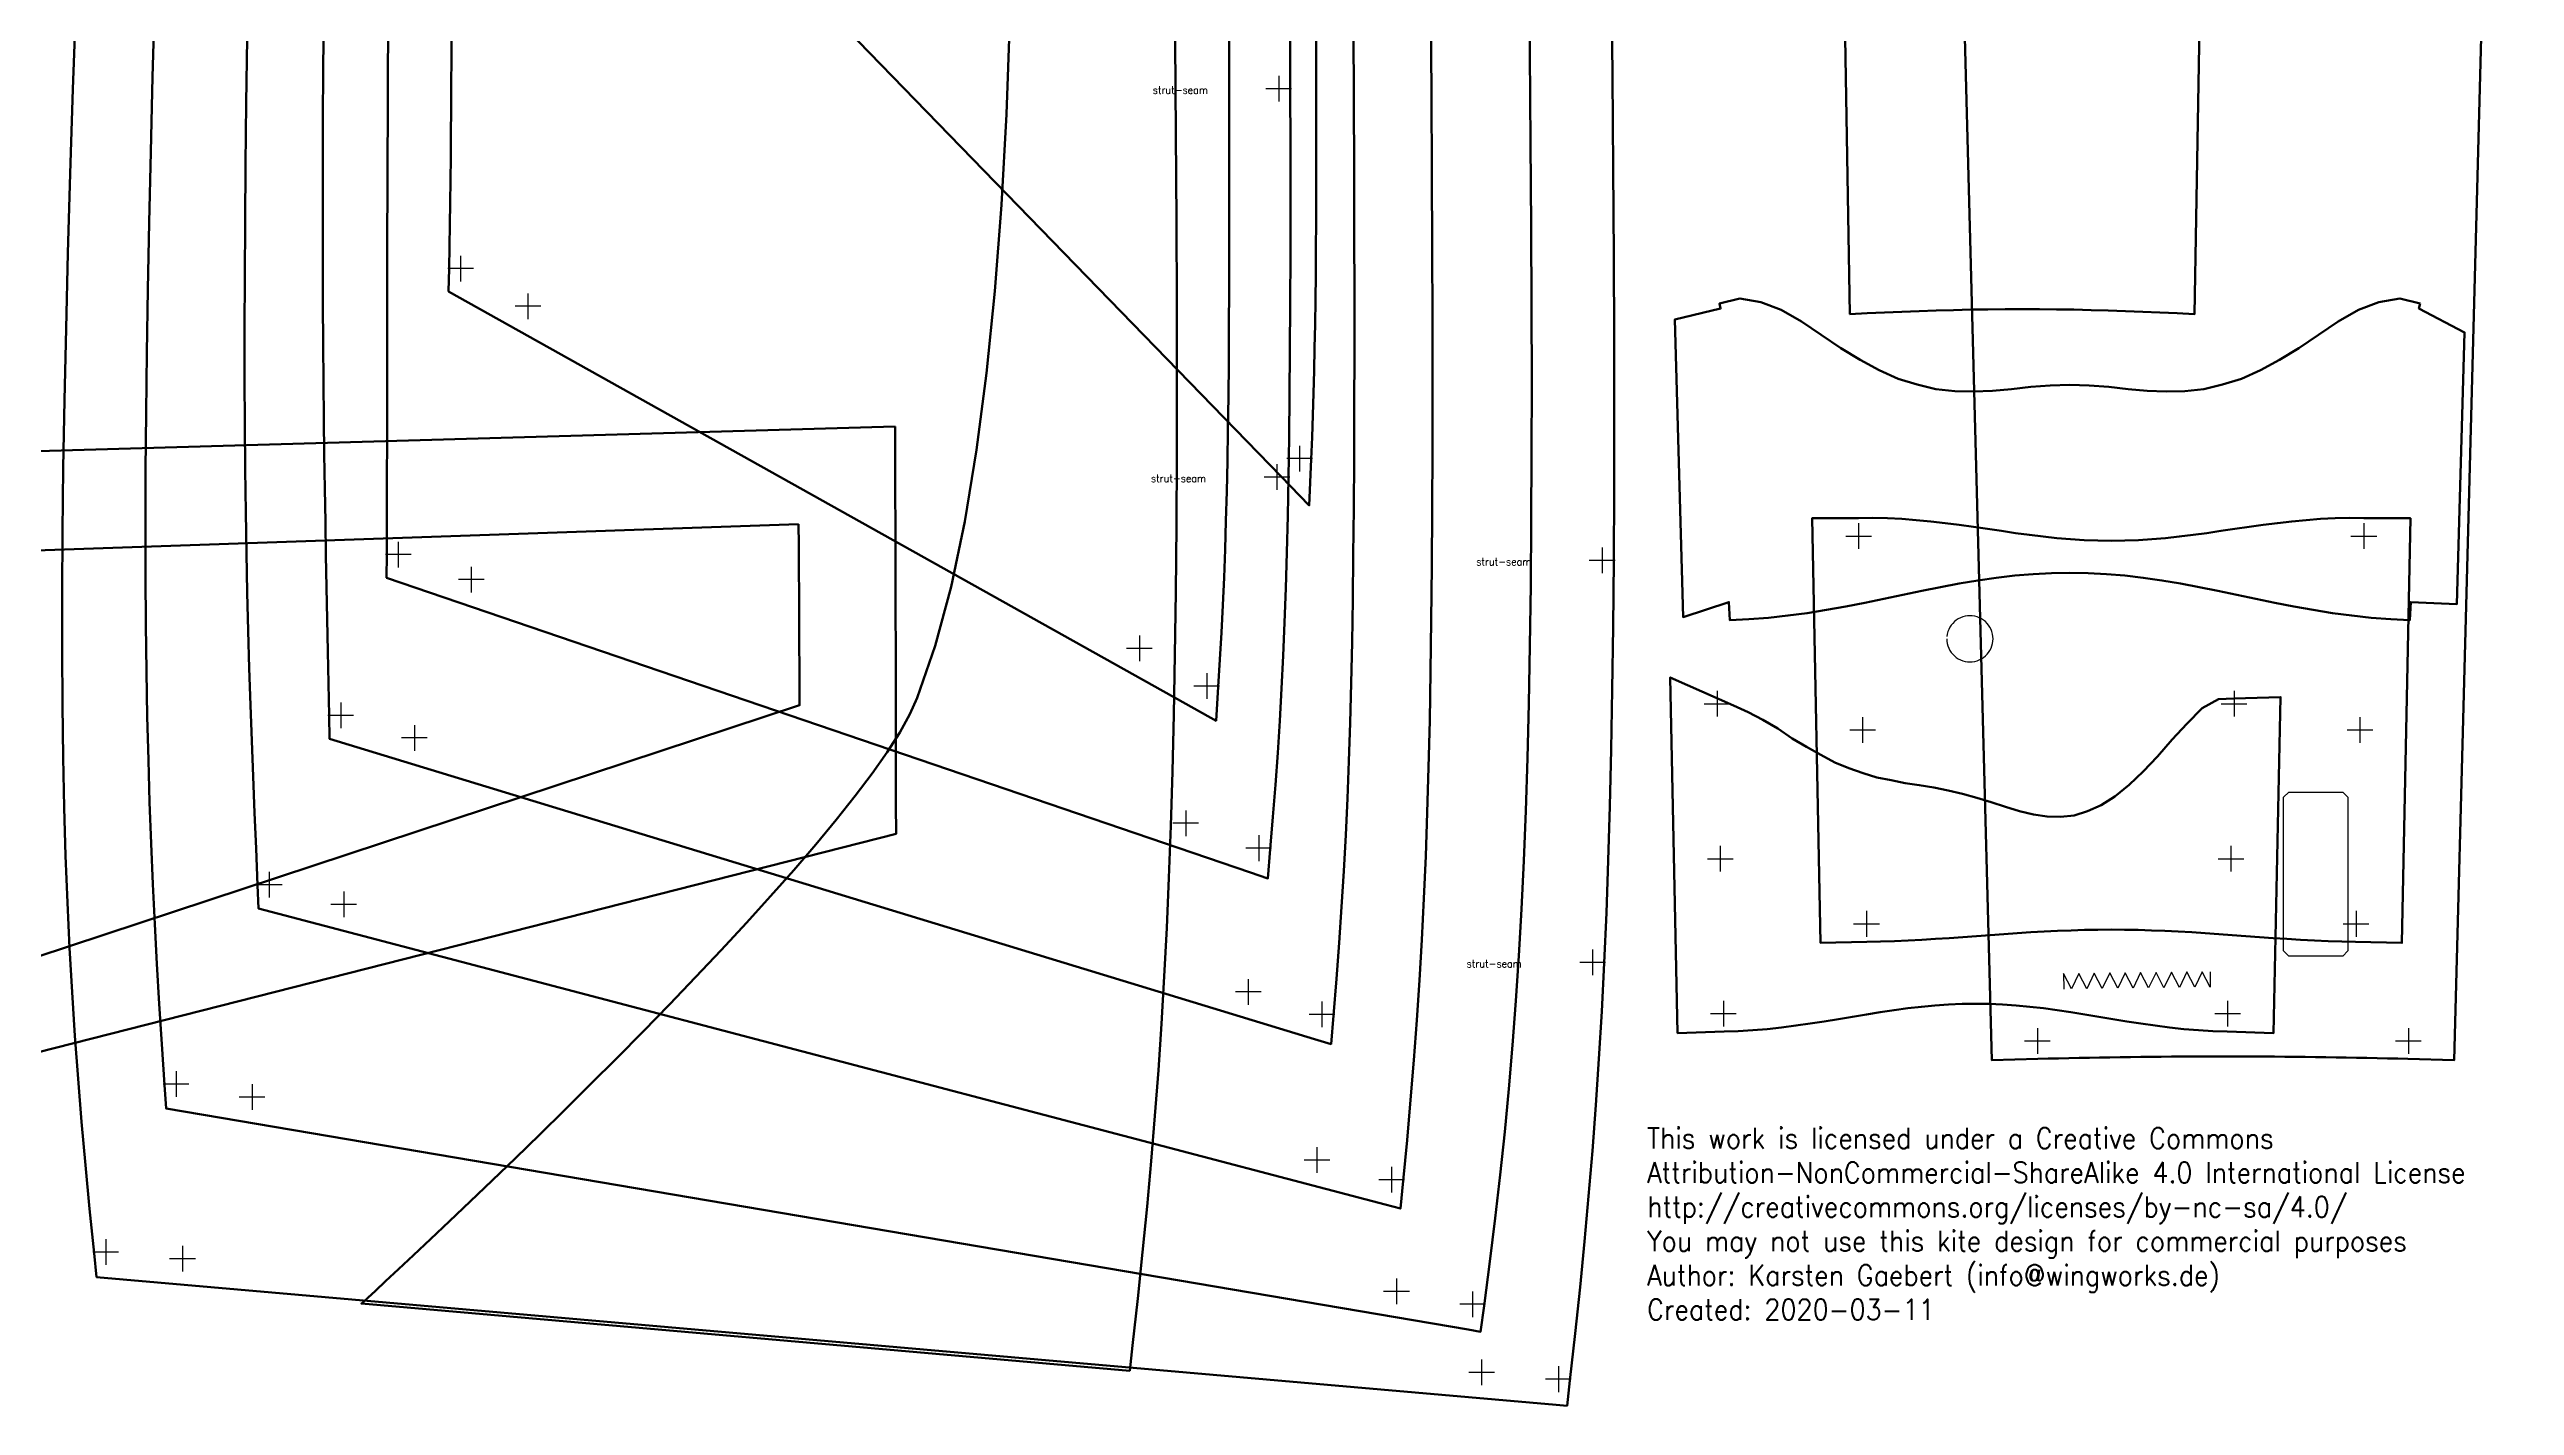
# Model space of a CAD drawing. Header units: millimetres. Extents: x 40 to 1725, y 19 to 1639.
# Drawn here: x 766 to 1725, y 19 to 547 of the extents above; entities that cross this region are included whole.
import ezdxf

# ---------------------------------------------------------------- set-up
doc = ezdxf.new("R2010")
doc.units = ezdxf.units.MM
doc.layers.get('0').update_dxf_attribs({"true_color": 0xffffff})
doc.layers.add('CUT', color=6, linetype='Continuous', lineweight=50, true_color=0xff00ff)
doc.layers.add('PEN', color=5, linetype='Continuous', true_color=0x0000ff)
doc.layers.add('TEXT', color=3, linetype='Continuous', true_color=0x00ff00)
doc.styles.add('textstyle20', font='standard')
doc.styles.add('textstyle35', font='standard')
doc.styles.add('textstyle36', font='standard')
doc.styles.add('textstyle49', font='standard')
doc.styles.add('textstyle50', font='standard')
doc.styles.add('textstyle62', font='Standard')

# ---------------------------------------------------------------- blocks, each defined once
blk = doc.blocks.new('dacron UV-STRUT-5-SEGMENT-0_(5)')
at = {"layer": 'CUT'}
blk.add_lwpolyline([(2, 0.07), (1.8, 6.13), (-1.66, 12.47), (-7.78, 18.37), (-13.84, 24.09), (-20.48, 29.77), (-26.4, 35.33), (-31.55, 40.86), (-36.04, 46.33), (-39.48, 51.68), (-41.81, 56.99), (-43.42, 62.25), (-43.96, 67.47), (-43.86, 72.74), (-43.04, 78.07), (-41.81, 83.44), (-40.06, 88.89), (-38.31, 94.44), (-36.64, 100.01), (-35.09, 105.6), (-33.71, 111.21), (-32.54, 116.84), (-31.64, 122.46), (-30.92, 127.95), (-29.71, 133.44), (-28.62, 138.92), (-26.93, 144.35), (-25.01, 149.85), (-22.8, 155.29), (-19.88, 160.78), (-16.76, 166.34), (-13.46, 171.89), (-9.63, 177.53), (-6.29, 183.26), (-3.26, 188.98), (-0.68, 194.68), (1.83, 200.33), (10.27, 219.35), (-128.15, 216.47), (-127.54, 198.39), (-127.35, 192.85), (-127.02, 187.23), (-126.54, 181.62), (-125.95, 176.03), (-125.24, 170.46), (-124.45, 164.92), (-123.59, 159.4), (-122.69, 153.92), (-121.78, 148.47), (-120.88, 143.04), (-120.01, 137.65), (-119.21, 132.29), (-118.49, 126.96), (-117.88, 121.65), (-117.38, 116.36), (-117.02, 111.08), (-116.79, 105.82), (-116.72, 100.57), (-116.79, 95.31), (-117.02, 90.05), (-117.38, 84.78), (-117.88, 79.49), (-118.49, 74.18), (-119.21, 68.85), (-120.01, 63.48), (-120.88, 58.09), (-121.78, 52.67), (-122.69, 47.22), (-123.59, 41.73), (-124.45, 36.22), (-125.24, 30.68), (-125.95, 25.11), (-126.54, 19.52), (-127.02, 13.91), (-127.35, 8.29), (-127.54, 2.75), (-128.15, -15.33), (2.59, -18.06), (2, 0.07)], dxfattribs=at)
at = {"layer": 'PEN'}
for p, q in [((-120.54, 203.63), (-120.54, 193.63)), ((-60.27, 204.88), (-60.27, 194.88)), ((0, 206.14), (0, 196.14)), ((-115.54, 198.63), (-125.54, 198.63)), ((-55.27, 199.88), (-65.27, 199.88)), ((5, 201.14), (-5, 201.14)), ((-115.54, 2.51), (-125.55, 2.51)), ((-120.54, 7.51), (-120.54, -2.49)), ((-55.27, 1.26), (-65.27, 1.26)), ((-60.27, 6.26), (-60.27, -3.74)), ((5, 0), (-5, 0)), ((0, 5), (0, -5))]:
    blk.add_line(p, q, dxfattribs=at)
blk = doc.blocks.new('dacron UV-STRUT-5-SEGMENT-1_(6)')
at = {"layer": 'CUT'}
blk.add_lwpolyline([(7, -0.04), (7.03, 5.51), (6.91, 11.16), (6.63, 16.8), (6.22, 22.42), (5.68, 28.02), (5.04, 33.6), (4.32, 39.15), (3.55, 44.67), (2.75, 50.16), (1.95, 55.61), (1.17, 61.03), (0.45, 66.42), (-0.21, 71.78), (-0.78, 77.11), (-1.23, 82.42), (-1.57, 87.71), (-1.78, 92.99), (-1.84, 98.26), (-1.78, 103.53), (-1.57, 108.8), (-1.23, 114.09), (-0.78, 119.4), (-0.21, 124.73), (0.45, 130.09), (1.17, 135.48), (1.95, 140.9), (2.75, 146.35), (3.55, 151.84), (4.32, 157.36), (5.04, 162.91), (5.68, 168.49), (6.22, 174.09), (6.63, 179.71), (6.91, 185.35), (7.03, 191), (7, 196.55), (6.89, 214.65), (-158.36, 211.31), (-157.91, 193.29), (-157.78, 187.96), (-157.59, 182.61), (-157.36, 177.26), (-157.08, 171.92), (-156.76, 166.58), (-156.42, 161.26), (-156.05, 155.95), (-155.67, 150.65), (-155.28, 145.36), (-154.9, 140.09), (-154.54, 134.83), (-154.21, 129.58), (-153.91, 124.34), (-153.65, 119.11), (-153.44, 113.89), (-153.29, 108.67), (-153.2, 103.46), (-153.16, 98.26), (-153.2, 93.05), (-153.29, 87.84), (-153.44, 82.62), (-153.65, 77.4), (-153.91, 72.17), (-154.21, 66.93), (-154.54, 61.68), (-154.9, 56.42), (-155.28, 51.16), (-155.67, 45.87), (-156.05, 40.56), (-156.42, 35.25), (-156.76, 29.93), (-157.08, 24.59), (-157.36, 19.25), (-157.59, 13.9), (-157.78, 8.55), (-157.91, 3.22), (-158.36, -14.8), (6.89, -18.14), (7, -0.04)], dxfattribs=at)
at = {"layer": 'PEN'}
for p, q in [((0, 201.51), (0, 191.51)), ((-145.91, 193.46), (-155.91, 193.46)), ((-150.91, 198.46), (-150.91, 188.46)), ((-70.46, 194.99), (-80.46, 194.99)), ((-75.46, 199.99), (-75.46, 189.99)), ((5, 196.51), (-5, 196.51)), ((-145.91, 3.05), (-155.91, 3.05)), ((-150.91, 8.05), (-150.91, -1.95)), ((-70.46, 1.52), (-80.46, 1.52)), ((-75.46, 6.52), (-75.46, -3.48)), ((5, 0), (-5, 0)), ((0, 5), (0, -5))]:
    blk.add_line(p, q, dxfattribs=at)
blk.add_lwpolyline([(-40, 162.25), (-40.94, 162.21), (-41.87, 162.06), (-42.78, 161.81), (-43.66, 161.48), (-44.5, 161.05), (-45.29, 160.54), (-46.02, 159.94), (-46.69, 159.28), (-47.28, 158.54), (-47.79, 157.75), (-48.22, 156.92), (-48.56, 156.04), (-48.8, 155.13), (-48.95, 154.2), (-49, 153.25), (-48.95, 152.31), (-48.8, 151.38), (-48.56, 150.47), (-48.22, 149.59), (-47.79, 148.75), (-47.28, 147.96), (-46.69, 147.23), (-46.02, 146.57), (-45.29, 145.97), (-44.5, 145.46), (-43.66, 145.03), (-42.78, 144.7), (-41.87, 144.45), (-40.94, 144.3), (-40, 144.25), (-39.06, 144.3), (-38.13, 144.45), (-37.22, 144.7), (-36.34, 145.03), (-35.5, 145.46), (-34.71, 145.97), (-33.98, 146.57), (-33.31, 147.23), (-32.72, 147.96), (-32.21, 148.75), (-31.78, 149.59), (-31.44, 150.47), (-31.2, 151.38), (-31.05, 152.31), (-31, 153.25), (-31.05, 154.2), (-31.2, 155.13), (-31.44, 156.04), (-31.78, 156.92), (-32.21, 157.75), (-32.72, 158.54), (-33.31, 159.28), (-33.98, 159.94), (-34.71, 160.54), (-35.5, 161.05), (-36.34, 161.48), (-37.22, 161.81), (-38.13, 162.06), (-39.06, 162.21)], dxfattribs=at)
blk = doc.blocks.new('dacron UV-STRUT-5-SEGMENT-2_(7)')
at = {"layer": 'CUT'}
blk.add_lwpolyline([(7, -0.14), (7.11, 5.19), (7.15, 10.56), (7.14, 15.93), (7.07, 21.3), (6.95, 26.66), (6.78, 32), (6.58, 37.34), (6.35, 42.67), (6.11, 47.98), (5.86, 53.28), (5.61, 58.56), (5.37, 63.84), (5.16, 69.1), (4.97, 74.35), (4.82, 79.6), (4.7, 84.83), (4.63, 90.07), (4.61, 95.29), (4.63, 100.52), (4.7, 105.76), (4.81, 110.99), (4.97, 116.24), (5.16, 121.49), (5.37, 126.75), (5.61, 132.03), (5.86, 137.31), (6.11, 142.61), (6.35, 147.92), (6.58, 153.25), (6.78, 158.59), (6.95, 163.93), (7.07, 169.29), (7.14, 174.66), (7.15, 180.03), (7.11, 185.4), (7, 190.73), (6.63, 208.77), (-887.63, 185.26), (-887.17, 167.27), (-887.06, 163.26), (-886.97, 159.28), (-886.88, 155.29), (-886.79, 151.29), (-886.71, 147.27), (-886.64, 143.28), (-886.57, 139.29), (-886.51, 135.26), (-886.46, 131.27), (-886.41, 127.28), (-886.36, 123.3), (-886.32, 119.31), (-886.29, 115.28), (-886.27, 111.29), (-886.24, 107.3), (-886.23, 103.27), (-886.22, 99.28), (-886.22, 95.29), (-886.22, 91.31), (-886.23, 87.32), (-886.24, 83.29), (-886.27, 79.3), (-886.29, 75.31), (-886.32, 71.28), (-886.36, 67.3), (-886.41, 63.31), (-886.46, 59.32), (-886.51, 55.33), (-886.57, 51.29), (-886.64, 47.32), (-886.71, 43.32), (-886.79, 39.29), (-886.88, 35.31), (-886.97, 31.31), (-887.07, 27.33), (-887.17, 23.32), (-887.63, 5.33), (6.63, -18.18), (7, -0.14)], dxfattribs=at)
at = {"layer": 'PEN'}
for p, q in [((0, 195.59), (0, 185.59)), ((-440.08, 184.02), (-440.08, 174.02)), ((5, 190.59), (-5, 190.59)), ((-435.08, 179.02), (-445.08, 179.02)), ((-875.17, 167.45), (-885.17, 167.45)), ((-880.17, 172.45), (-880.17, 162.45)), ((-875.17, 23.14), (-885.17, 23.14)), ((-880.17, 28.14), (-880.17, 18.14)), ((-435.08, 11.57), (-445.09, 11.57)), ((-440.08, 16.57), (-440.08, 6.57)), ((5, 0), (-5, 0)), ((0, 5), (0, -5))]:
    blk.add_line(p, q, dxfattribs=at)
blk.add_lwpolyline([(-853.22, 100.33), (-859.22, 100.26), (-853.26, 103.33), (-859.3, 106.25), (-853.34, 109.33), (-859.38, 112.25), (-853.42, 115.33), (-859.46, 118.25), (-853.5, 121.33), (-859.53, 124.25), (-853.57, 127.33), (-859.61, 130.25), (-853.65, 133.33), (-859.69, 136.25), (-853.73, 139.33), (-859.77, 142.25), (-853.81, 145.33), (-859.85, 148.25), (-853.89, 151.33), (-859.93, 154.25), (-853.97, 157.33), (-859.97, 157.25)], dxfattribs=at)
blk.add_lwpolyline([(-845.17, 46.72), (-847.17, 48.72), (-847.17, 69.72), (-845.17, 71.72), (-785.37, 71.72), (-783.37, 69.72), (-783.37, 48.72), (-785.37, 46.72)], close=True, dxfattribs=at)
blk = doc.blocks.new('dacron UV-STRUT-1.segment-0_(18)')
at = {"layer": 'CUT'}
blk.add_lwpolyline([(0, 0), (1.92, 7.89), (0.6, 16.07), (-2.39, 24.04), (-7.01, 31.89), (-12.14, 39.59), (-17.41, 47.18), (-21.84, 54.69), (-25.98, 62.18), (-29.29, 69.55), (-31.55, 76.9), (-33.29, 84.22), (-34.04, 91.52), (-34.22, 98.86), (-33.91, 106.24), (-33.3, 113.65), (-32.44, 121.14), (-31.9, 128.71), (-31.69, 136.29), (-31.9, 143.88), (-32.44, 151.45), (-33.3, 158.94), (-33.91, 166.35), (-34.22, 173.72), (-34.04, 181.07), (-33.29, 188.36), (-31.56, 195.68), (-29.29, 203.03), (-25.98, 210.4), (-21.84, 217.89), (-17.42, 225.4), (-12.14, 232.99), (-7.01, 240.7), (-2.39, 248.54), (0.59, 256.51), (1.91, 264.69), (0, 272.58), (-1.94, 272.11), (-6.22, 290), (-121.97, 286.74), (-116.17, 268.9), (-123.17, 268.59), (-122.83, 261.1), (-122.25, 253.52), (-121.44, 245.96), (-120.42, 238.42), (-119.22, 230.91), (-117.87, 223.43), (-116.42, 215.99), (-114.89, 208.58), (-113.34, 201.21), (-111.81, 193.88), (-110.35, 186.58), (-108.98, 179.31), (-107.76, 172.08), (-106.72, 164.88), (-105.87, 157.71), (-105.25, 150.56), (-104.88, 143.42), (-104.75, 136.29), (-104.88, 129.16), (-105.25, 122.03), (-105.87, 114.87), (-106.72, 107.7), (-107.76, 100.5), (-108.98, 93.27), (-110.35, 86.01), (-111.81, 78.71), (-113.34, 71.38), (-114.89, 64), (-116.42, 56.6), (-117.87, 49.15), (-119.22, 41.68), (-120.42, 34.17), (-121.44, 26.63), (-122.25, 19.06), (-122.83, 11.48), (-123.17, 4), (-116.17, 3.69), (-116.97, -14.3), (-11.24, -17.27), (-1.94, 0.47), (0, 0)], close=True, dxfattribs=at)
blk = doc.blocks.new('dacron UV-STRUT-1.segment-2_(20)')
at = {"layer": 'CUT'}
blk.add_lwpolyline([(0, 0), (-0.47, 7.25), (-0.95, 14.48), (-1.42, 21.69), (-1.88, 28.88), (-2.29, 36.06), (-2.65, 43.22), (-2.94, 50.37), (-3.16, 57.51), (-3.29, 64.64), (-3.33, 71.77), (-3.29, 78.9), (-3.16, 86.03), (-2.94, 93.17), (-2.65, 100.32), (-2.29, 107.49), (-1.88, 114.66), (-1.42, 121.86), (-0.95, 129.07), (-0.47, 136.3), (0, 143.54), (-276.48, 138.8), (-276.16, 132.05), (-275.86, 125.33), (-275.57, 118.63), (-275.31, 111.92), (-275.08, 105.22), (-274.89, 98.53), (-274.73, 91.84), (-274.62, 85.14), (-274.55, 78.46), (-274.52, 71.77), (-274.55, 65.08), (-274.62, 58.4), (-274.73, 51.71), (-274.89, 45.01), (-275.08, 38.32), (-275.31, 31.62), (-275.57, 24.92), (-275.86, 18.21), (-276.16, 11.49), (-276.48, 4.75), (0, 0)], close=True, dxfattribs=at)
blk = doc.blocks.new('dacron UV-SAIL-6.sl_patch_(28)')
at = {"layer": 'CUT'}
blk.add_lwpolyline([(0, 0), (0.04, -8.14), (0.32, -65.65), (0.35, -70.4), (-297.03, -168.57), (-297.01, -156.75), (-296.96, -112.46), (-296.91, -66.23), (-296.86, -18.02), (-296.85, -10.18), (0, 0)], dxfattribs=at)
blk = doc.blocks.new('dacron UV-SAIL-7.sl_patch_2_(32)')
at = {"layer": 'CUT'}
blk.add_lwpolyline([(0, 0), (0.02, -8.12), (0.13, -56.33), (0.24, -102.56), (0.35, -146.85), (0.38, -158.4), (-348.04, -247.18), (-368.87, -19.17), (-369.66, -10.56), (0, 0)], dxfattribs=at)
blk = doc.blocks.new('ripstop UV-SAIL-1_(0)')
at = {"layer": 'CUT'}
blk.add_lwpolyline([(16.29, -1050.96), (16.66, -1088.92), (16.95, -1124.84), (17.15, -1158.84), (17.28, -1190.99), (17.32, -1221.4), (17.27, -1250.18), (17.13, -1277.42), (16.91, -1303.21), (16.58, -1327.68), (16.16, -1350.93), (15.64, -1373.07), (15.01, -1394.21), (14.27, -1414.49), (13.42, -1434.01), (12.46, -1452.91), (11.37, -1471.31), (10.16, -1489.33), (8.83, -1507.11), (7.36, -1524.77), (5.76, -1542.42), (4.01, -1560.18), (2.13, -1578.18), (0.1, -1596.48), (-0.99, -1606.32), (-0.99, -1606.32), (-5.24, -1605.95), (-573.01, -1556.25), (-573.01, -1556.25), (-573.96, -1546.97), (-575.72, -1529.73), (-577.35, -1512.74), (-578.85, -1495.92), (-580.22, -1479.16), (-581.46, -1462.36), (-582.57, -1445.39), (-583.54, -1428.15), (-584.38, -1410.51), (-585.07, -1392.36), (-585.63, -1373.57), (-586.04, -1354.04), (-586.32, -1333.66), (-586.44, -1312.3), (-586.43, -1289.85), (-586.26, -1266.23), (-585.96, -1241.33), (-585.5, -1215.01), (-584.9, -1187.23), (-584.15, -1157.87), (-583.25, -1126.83), (-582.2, -1094), (-581.01, -1059.33)], dxfattribs=at)
at = {"layer": 'PEN'}
for p, q in [((12.63, -1272.39), (12.63, -1282.39)), ((17.63, -1277.39), (7.63, -1277.39)), ((8.93, -1428.8), (8.93, -1438.8)), ((13.93, -1433.8), (3.93, -1433.8)), ((-569.48, -1541.52), (-569.48, -1551.52)), ((-564.48, -1546.52), (-574.48, -1546.52)), ((-534.6, -1549.13), (-544.6, -1549.13)), ((-539.6, -1544.13), (-539.6, -1554.13)), ((-34.26, -1588.37), (-34.26, -1598.37)), ((-4.37, -1590.99), (-4.37, -1600.99)), ((-29.26, -1593.37), (-39.26, -1593.37)), ((0.63, -1595.99), (-9.37, -1595.99))]:
    blk.add_line(p, q, dxfattribs=at)
at = {"layer": 'TEXT'}
for style, p in [('textstyle50', (-36.37, -1279.39)), ('textstyle49', (-40.07, -1435.8))]:
    blk.add_text('strut-seam', height=3, dxfattribs=dict(at, style=style)).set_placement(p)
blk = doc.blocks.new('ripstop UV-SAIL-2_(1)')
at = {"layer": 'CUT'}
blk.add_lwpolyline([(17.48, -1014.64), (17.88, -1051.28), (18.2, -1086), (18.43, -1118.81), (18.58, -1149.85), (18.65, -1179.23), (18.62, -1207.04), (18.49, -1233.31), (18.27, -1258.22), (17.95, -1281.86), (17.52, -1304.29), (16.99, -1325.63), (16.34, -1346.02), (15.57, -1365.53), (14.68, -1384.3), (13.66, -1402.44), (12.5, -1420.07), (11.2, -1437.29), (9.75, -1454.24), (8.15, -1471.02), (6.39, -1487.75), (4.46, -1504.54), (2.37, -1521.49), (0.11, -1538.68), (-1.22, -1548.77), (-1.22, -1548.77), (-6.03, -1547.95), (-512.57, -1461.88), (-512.57, -1461.88), (-513.17, -1452.69), (-514.21, -1436.82), (-515.17, -1421.2), (-516.08, -1405.62), (-516.91, -1390.16), (-517.66, -1374.55), (-518.34, -1358.8), (-518.94, -1342.76), (-519.44, -1326.33), (-519.87, -1309.38), (-520.19, -1291.82), (-520.43, -1273.56), (-520.56, -1254.47), (-520.59, -1234.46), (-520.52, -1213.45), (-520.34, -1191.26), (-520.05, -1167.91), (-519.65, -1143.22), (-519.15, -1117.19), (-518.53, -1089.59), (-517.8, -1060.46), (-516.96, -1029.74)], dxfattribs=at)
at = {"layer": 'PEN'}
for p, q in [((-508.68, -1447.4), (-508.68, -1457.4)), ((-503.68, -1452.4), (-513.68, -1452.4)), ((-474.1, -1457.43), (-484.1, -1457.43)), ((-479.1, -1452.43), (-479.1, -1462.43)), ((-28.93, -1533.07), (-38.93, -1533.07)), ((-33.93, -1528.07), (-33.93, -1538.07)), ((-4.36, -1533.09), (-4.36, -1543.09)), ((0.64, -1538.09), (-9.36, -1538.09))]:
    blk.add_line(p, q, dxfattribs=at)
blk = doc.blocks.new('ripstop UV-SAIL-3_(2)')
at = {"layer": 'CUT'}
blk.add_lwpolyline([(10.9, -986.61), (11.13, -1019.16), (11.3, -1049.97), (11.43, -1079.18), (11.51, -1106.67), (11.53, -1132.75), (11.5, -1157.39), (11.42, -1180.81), (11.27, -1202.93), (11.06, -1223.95), (10.78, -1243.96), (10.43, -1263.05), (10, -1281.33), (9.49, -1298.85), (8.89, -1315.8), (8.19, -1332.23), (7.39, -1348.27), (6.48, -1364.03), (5.45, -1379.6), (4.3, -1395.11), (3.02, -1410.62), (1.62, -1426.26), (0.07, -1442.1), (-0.98, -1452.9), (-0.98, -1452.9), (-6.95, -1451.33), (-445.11, -1336.16), (-445.11, -1336.16), (-445.5, -1327.09), (-446.1, -1312.85), (-446.68, -1298.87), (-447.25, -1284.83), (-447.77, -1270.93), (-448.27, -1256.98), (-448.73, -1242.67), (-449.15, -1228.15), (-449.53, -1213.24), (-449.85, -1197.85), (-450.12, -1181.94), (-450.33, -1165.31), (-450.47, -1147.97), (-450.55, -1129.73), (-450.56, -1110.55), (-450.5, -1090.35), (-450.37, -1069.04), (-450.16, -1046.62), (-449.88, -1022.84), (-449.51, -997.61)], dxfattribs=at)
at = {"layer": 'PEN'}
for p, q in [((-441, -1321.9), (-441, -1331.9)), ((-436, -1326.9), (-446, -1326.9)), ((-411.99, -1329.52), (-411.99, -1339.52)), ((-406.99, -1334.52), (-416.99, -1334.52)), ((-28.42, -1434.03), (-38.42, -1434.03)), ((-33.42, -1429.03), (-33.42, -1439.03)), ((-4.41, -1436.66), (-4.41, -1446.66)), ((0.59, -1441.66), (-9.41, -1441.66))]:
    blk.add_line(p, q, dxfattribs=at)
blk = doc.blocks.new('ripstop UV-SAIL-4_(3)')
at = {"layer": 'CUT'}
blk.add_lwpolyline([(7.82, -929.66), (7.96, -957.74), (8.06, -984.31), (8.14, -1009.44), (8.17, -1033.22), (8.18, -1055.71), (8.14, -1077.02), (8.06, -1097.21), (7.93, -1116.38), (7.76, -1134.55), (7.54, -1151.95), (7.26, -1168.54), (6.91, -1184.52), (6.5, -1199.85), (6.01, -1214.79), (5.45, -1229.32), (4.8, -1243.54), (4.05, -1257.6), (3.21, -1271.56), (2.27, -1285.54), (1.22, -1299.56), (0.06, -1313.74), (-0.86, -1324.91), (-0.86, -1324.91), (-7.34, -1322.93), (-390.46, -1206.15), (-390.46, -1206.15), (-390.63, -1197.1), (-390.87, -1184.57), (-391.11, -1172.09), (-391.35, -1159.58), (-391.6, -1147.22), (-391.84, -1134.66), (-392.07, -1121.74), (-392.29, -1108.9), (-392.5, -1095.4), (-392.68, -1081.69), (-392.83, -1067.24), (-392.96, -1052.37), (-393.05, -1036.71), (-393.1, -1020.27), (-393.11, -1002.98), (-393.09, -984.76), (-393.02, -965.54), (-392.9, -945.24), (-392.74, -923.78)], dxfattribs=at)
at = {"layer": 'PEN'}
for p, q in [((-381.13, -1197.01), (-391.13, -1197.01)), ((-386.13, -1192.01), (-386.13, -1202.01)), ((-352.44, -1205.76), (-362.44, -1205.76)), ((-357.44, -1200.76), (-357.44, -1210.76)), ((-33.12, -1299.62), (-33.12, -1309.62)), ((-28.12, -1304.62), (-38.12, -1304.62)), ((0.57, -1313.37), (-9.43, -1313.37)), ((-4.43, -1308.37), (-4.43, -1318.37))]:
    blk.add_line(p, q, dxfattribs=at)
blk = doc.blocks.new('ripstop UV-SAIL-5_(4)')
at = {"layer": 'CUT'}
blk.add_lwpolyline([(7.77, -864.68), (7.85, -888.65), (7.91, -911.33), (7.92, -932.78), (7.9, -953.09), (7.84, -972.31), (7.73, -990.53), (7.59, -1007.75), (7.39, -1024.2), (7.15, -1039.88), (6.85, -1054.81), (6.5, -1069.15), (6.08, -1082.97), (5.6, -1096.38), (5.05, -1109.37), (4.43, -1122.11), (3.73, -1134.67), (2.94, -1147.1), (2.07, -1159.53), (1.11, -1171.97), (0.06, -1184.55), (-0.89, -1195.95), (-0.89, -1195.95), (-7.65, -1193.64), (-343.65, -1078.99), (-343.65, -1078.99), (-343.61, -1069.96), (-343.57, -1059.34), (-343.54, -1048.79), (-343.52, -1038.2), (-343.5, -1027.51), (-343.49, -1016.64), (-343.48, -1005.54), (-343.47, -994.14), (-343.46, -982.35), (-343.44, -970.12), (-343.42, -957.37), (-343.39, -944.03), (-343.35, -930.05), (-343.3, -915.35), (-343.23, -899.86), (-343.15, -883.53), (-343.06, -866.28)], dxfattribs=at)
at = {"layer": 'PEN'}
for p, q in [((8.35, -888.68), (-1.65, -888.68)), ((3.35, -883.68), (3.35, -893.68)), ((2.65, -1034.77), (2.65, -1044.77)), ((7.65, -1039.77), (-2.35, -1039.77)), ((-334.11, -1069.97), (-344.12, -1069.97)), ((-339.12, -1064.97), (-339.12, -1074.97)), ((-305.72, -1079.66), (-315.72, -1079.66)), ((-310.72, -1074.66), (-310.72, -1084.66)), ((-32.81, -1169.49), (-32.81, -1179.49)), ((-27.81, -1174.49), (-37.82, -1174.49)), ((-4.42, -1179.18), (-4.42, -1189.18)), ((0.58, -1184.18), (-9.42, -1184.18))]:
    blk.add_line(p, q, dxfattribs=at)
at = {"layer": 'TEXT'}
for style, p in [('textstyle36', (-45.65, -890.68)), ('textstyle35', (-46.35, -1041.77))]:
    blk.add_text('strut-seam', height=3, dxfattribs=dict(at, style=style)).set_placement(p)
blk = doc.blocks.new('ripstop UV-SAIL-6_(5)')
at = {"layer": 'CUT'}
blk.add_lwpolyline([(4.18, -798.28), (4.25, -818.65), (4.29, -837.92), (4.32, -856.15), (4.32, -873.4), (4.31, -889.75), (4.27, -905.24), (4.2, -919.96), (4.1, -933.88), (3.97, -947.33), (3.8, -960.05), (3.59, -972.27), (3.34, -984.11), (3.04, -995.53), (2.69, -1006.66), (2.28, -1017.59), (1.82, -1028.27), (1.29, -1038.92), (0.69, -1049.49), (0.03, -1060.1), (-0.79, -1073.33), (-0.79, -1073.33), (-9.34, -1068.55), (-299.33, -906.22), (-299.33, -906.22), (-299.16, -897.29), (-298.99, -888.81), (-298.84, -880.21), (-298.71, -871.75), (-298.6, -862.94), (-298.51, -854.18), (-298.42, -844.93), (-298.35, -835.51), (-298.29, -825.75), (-298.24, -815.58), (-298.2, -804.96)], dxfattribs=at)
at = {"layer": 'PEN'}
for p, q in [((-289.66, -897.38), (-299.66, -897.38)), ((-294.66, -892.38), (-294.66, -902.38)), ((-268.48, -907.03), (-268.48, -917.03)), ((-263.48, -912.03), (-273.48, -912.03)), ((-25.64, -1045.17), (-35.64, -1045.17)), ((-30.64, -1040.17), (-30.64, -1050.17)), ((-4.46, -1054.82), (-4.46, -1064.82)), ((0.54, -1059.82), (-9.46, -1059.82))]:
    blk.add_line(p, q, dxfattribs=at)
blk = doc.blocks.new('ripstop UV-SAIL-7_(6)')
at = {"layer": 'CUT'}
blk.add_lwpolyline([(0, 0), (0.02, -8.12), (0.13, -56.33), (0.24, -102.56), (0.35, -146.85), (0.46, -189.26), (0.56, -229.83), (0.67, -268.62), (0.77, -305.67), (0.87, -341.03), (0.97, -374.76), (1.06, -406.9), (1.16, -437.53), (1.25, -466.64), (1.33, -494.34), (1.42, -520.64), (1.5, -545.61), (1.57, -569.34), (1.65, -591.79), (1.71, -613.09), (1.78, -633.24), (1.83, -652.33), (1.88, -670.38), (1.93, -687.46), (1.97, -703.62), (1.99, -718.9), (2.01, -733.36), (2.02, -747.06), (2.02, -760.03), (2.01, -772.35), (1.98, -784.05), (1.93, -795.2), (1.87, -805.84), (1.78, -816.04), (1.67, -825.69), (1.54, -835.3), (1.37, -844.36), (1.17, -853.31), (0.94, -862.08), (0.67, -870.62), (0.36, -879.18), (0.01, -887.7), (-0.73, -905.74), (-0.73, -905.74), (-11.66, -894.48), (-216.2, -683.71), (-332.72, -414.95), (-332.72, -414.95), (-332.86, -413.36), (-368.87, -19.17), (-369.66, -10.56), (-369.66, -10.56), (-359.14, -10.26), (-4.71, -0.13), (0, 0)], dxfattribs=at)
at = {"layer": 'PEN'}
for p, q in [((0.52, -8.13), (-9.48, -8.13)), ((-4.48, -3.13), (-4.48, -13.13)), ((-353.91, -18.26), (-363.91, -18.26)), ((-358.91, -13.26), (-358.91, -23.26)), ((-322.91, -407.45), (-322.91, -417.45)), ((-317.91, -412.45), (-327.91, -412.45)), ((0.52, -887.52), (-9.48, -887.52)), ((-4.48, -882.52), (-4.48, -892.52))]:
    blk.add_line(p, q, dxfattribs=at)
for points in [[(-209, -11.91), (-205.48, -11.18), (-191.37, -8.28), (-189.36, -18.07), (-365.66, -54.38), (-187.57, -80.56), (-189.02, -90.46), (-203.27, -88.36), (-206.83, -87.84)], [(-199, -136.57), (-195.51, -135.69), (-181.54, -132.17), (-179.1, -141.87), (-353.65, -185.83), (-176.87, -219.76), (-178.76, -229.58), (-186.56, -228.08), (-196.44, -226.19)]]:
    blk.add_lwpolyline(points, dxfattribs=at)
at = {"layer": 'TEXT', "style": 'textstyle20'}
blk.add_text('SAIL-7 R', height=3, dxfattribs=at).set_placement((-353.91, -18.26))
blk = doc.blocks.new('ripstop UV-SAIL-1.patch.strut.center_(10)')
at = {"layer": 'CUT'}
blk.add_lwpolyline([(52.39, -1079.09), (51, -1115.65), (49.05, -1150.85), (46.5, -1184.48), (43.31, -1216.35), (39.45, -1246.29), (34.86, -1274.09), (29.5, -1299.57), (23.35, -1322.53), (16.35, -1342.8), (13.45, -1349.13), (9.51, -1356.17), (4.59, -1363.85), (-1.21, -1372.12), (-7.81, -1380.91), (-15.15, -1390.15), (-23.13, -1399.78), (-31.67, -1409.73), (-40.7, -1419.93), (-50.13, -1430.33), (-59.89, -1440.86), (-69.89, -1451.44), (-80.06, -1462.03), (-90.31, -1472.54), (-100.55, -1482.93), (-110.73, -1493.11), (-120.74, -1503.03), (-130.51, -1512.62), (-139.97, -1521.82), (-149.02, -1530.56), (-157.59, -1538.78), (-165.61, -1546.41), (-172.98, -1553.38), (-179.63, -1559.64), (-185.47, -1565.11), (-190.44, -1569.73), (-194.44, -1573.44), (-197.4, -1576.17), (-199.23, -1577.85), (-199.86, -1578.43), (-199.86, -1578.43), (99, -1604.59), (99, -1604.59), (100.09, -1594.75), (102.11, -1576.45), (104, -1558.45), (105.74, -1540.69), (107.34, -1523.04), (108.81, -1505.38), (110.15, -1487.6), (111.36, -1469.58), (112.44, -1451.18), (113.41, -1432.28), (114.26, -1412.76), (114.99, -1392.48), (115.62, -1371.34), (116.14, -1349.2), (116.57, -1325.95), (116.89, -1301.48), (117.12, -1275.69), (117.26, -1248.45), (117.3, -1219.67), (117.26, -1189.26), (117.14, -1157.11), (116.93, -1123.11), (116.64, -1087.18)], dxfattribs=at)

msp = doc.modelspace()

# ---------------------------------------------------------------- block references
for name, p in [('ripstop UV-SAIL-1.patch.strut.center_(10)', (1087.41, 1637.46)), ('ripstop UV-SAIL-1_(0)', (1357.54, 1625.6)), ('ripstop UV-SAIL-2_(1)', (1324.1, 1596.83)), ('ripstop UV-SAIL-3_(2)', (1292.65, 1548.89)), ('ripstop UV-SAIL-4_(3)', (1265.6, 1484.9)), ('ripstop UV-SAIL-5_(4)', (1241.01, 1420.41)), ('ripstop UV-SAIL-6_(5)', (1220.8, 1359.11)), ('ripstop UV-SAIL-7_(6)', (1256.95, 1275.31)), ('dacron UV-SAIL-7.sl_patch_2_(32)', (1095.13, 400.24)), ('dacron UV-SAIL-6.sl_patch_(28)', (1057.6, 362.25))]:
    msp.add_blockref(name, p)
at = {"rotation": 90}
for name, p in [('dacron UV-STRUT-5-SEGMENT-2_(7)', (1706.94, 1041.39)), ('dacron UV-STRUT-1.segment-2_(20)', (1605.35, 720.5)), ('dacron UV-STRUT-1.segment-0_(18)', (1688.37, 448.14)), ('dacron UV-STRUT-5-SEGMENT-1_(6)', (1666.45, 357.69)), ('dacron UV-STRUT-5-SEGMENT-0_(5)', (1615.98, 292.4))]:
    msp.add_blockref(name, p, dxfattribs=at)

# ---------------------------------------------------------------- texts
at = {"insert": (1387.67, 52.7), "char_height": 8, "attachment_point": 7, "style": 'textstyle62'}
msp.add_mtext('This work is licensed under a Creative Commons\\PAttribution-NonCommercial-ShareAlike 4.0 International License\\Phttp://creativecommons.org/licenses/by-nc-sa/4.0/\\PYou may not use this kite design for commercial purposes\\PAuthor: Karsten Gaebert (info@wingworks.de)\\PCreated: 2020-03-11', dxfattribs=at)

doc.saveas('drawing.dxf')
